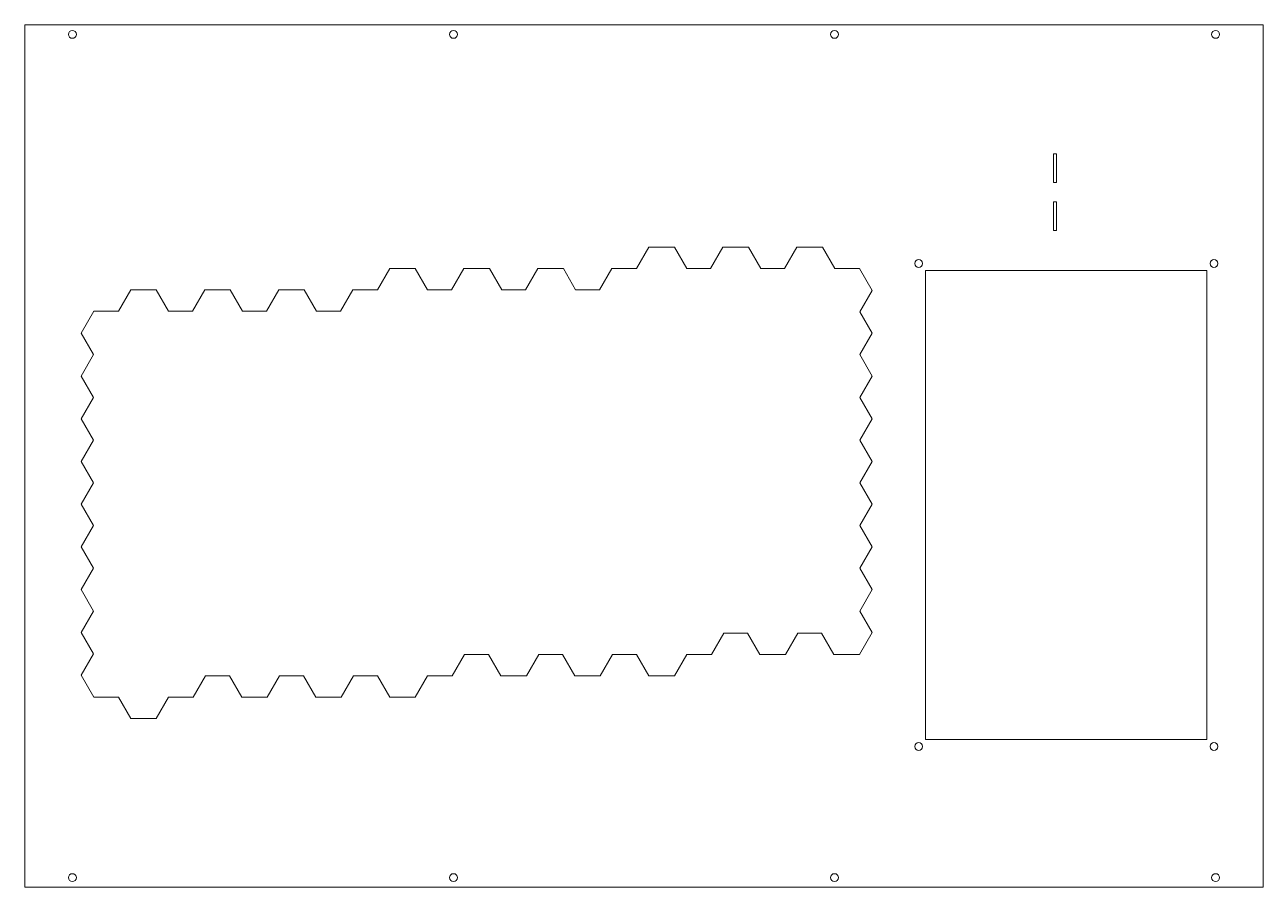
# Model space of a CAD drawing. Header units: inches. Extents: x -13 to 13, y -9.1 to 9.1.
import ezdxf

# ---------------------------------------------------------------- set-up
doc = ezdxf.new("R2010")
doc.units = ezdxf.units.IN
doc.header["$MEASUREMENT"] = 0

msp = doc.modelspace()

# ---------------------------------------------------------------- linework, layer by layer
at = {"color": 7, "linetype": 'Continuous', "lineweight": 15}
for p, q in [((-13, -9.05), (-13, 9.05)), ((-13, 9.05), (13, 9.05)), ((13, 9.05), (13, -9.05)), ((8.6, 6.343), (8.66, 6.343)), ((8.6, 5.743), (8.6, 6.343)), ((8.66, 6.343), (8.66, 5.743)), ((8.66, 5.743), (8.6, 5.743)), ((8.6, 5.336), (8.66, 5.336)), ((8.6, 4.736), (8.6, 5.336)), ((8.66, 5.336), (8.66, 4.736)), ((8.66, 4.736), (8.6, 4.736)), ((-0.158, 3.938), (0.101, 4.386)), ((0.101, 4.386), (0.637, 4.386)), ((0.637, 4.386), (0.896, 3.938)), ((1.396, 3.938), (1.655, 4.386)), ((1.655, 4.386), (2.191, 4.386)), ((2.191, 4.386), (2.45, 3.938)), ((2.95, 3.938), (3.209, 4.386)), ((3.209, 4.386), (3.744, 4.386)), ((3.744, 4.386), (4.003, 3.938)), ((-5.596, 3.489), (-5.337, 3.938)), ((-5.337, 3.938), (-4.801, 3.938)), ((-4.801, 3.938), (-4.542, 3.489)), ((-4.042, 3.489), (-3.783, 3.938)), ((-3.783, 3.938), (-3.247, 3.938)), ((-3.247, 3.938), (-2.988, 3.489)), ((-2.488, 3.489), (-2.229, 3.938)), ((-2.229, 3.938), (-1.693, 3.938)), ((-1.693, 3.938), (-1.435, 3.489)), ((-0.935, 3.489), (-0.676, 3.938)), ((-0.676, 3.938), (-0.158, 3.938)), ((0.896, 3.938), (1.396, 3.938)), ((2.45, 3.938), (2.95, 3.938)), ((4.003, 3.938), (4.521, 3.938)), ((4.521, 3.938), (4.789, 3.474)), ((5.913, 3.893), (11.819, 3.893)), ((5.913, -5.95), (5.913, 3.893)), ((11.819, 3.893), (11.819, -5.95)), ((-11.034, 3.041), (-10.775, 3.489)), ((-10.775, 3.489), (-10.239, 3.489)), ((-10.239, 3.489), (-9.98, 3.041)), ((-9.48, 3.041), (-9.221, 3.489)), ((-9.221, 3.489), (-8.685, 3.489)), ((-8.685, 3.489), (-8.426, 3.041)), ((-7.926, 3.041), (-7.667, 3.489)), ((-7.667, 3.489), (-7.131, 3.489)), ((-7.131, 3.489), (-6.872, 3.041)), ((-6.372, 3.041), (-6.114, 3.489)), ((-6.114, 3.489), (-5.596, 3.489)), ((-4.542, 3.489), (-4.042, 3.489)), ((-2.988, 3.489), (-2.488, 3.489)), ((-1.435, 3.489), (-0.935, 3.489)), ((4.789, 3.474), (4.53, 3.025)), ((-11.819, 2.576), (-11.551, 3.041)), ((-11.551, 3.041), (-11.034, 3.041)), ((-9.98, 3.041), (-9.48, 3.041)), ((-8.426, 3.041), (-7.926, 3.041)), ((-6.872, 3.041), (-6.372, 3.041)), ((4.53, 3.025), (4.789, 2.576)), ((-11.56, 2.128), (-11.819, 2.576)), ((4.789, 2.576), (4.53, 2.128)), ((-11.819, 1.679), (-11.56, 2.128)), ((4.53, 2.128), (4.789, 1.679)), ((-11.56, 1.231), (-11.819, 1.679)), ((4.789, 1.679), (4.53, 1.231)), ((-11.819, 0.782), (-11.56, 1.231)), ((4.53, 1.231), (4.789, 0.782)), ((-11.56, 0.334), (-11.819, 0.782)), ((4.789, 0.782), (4.53, 0.334)), ((-11.819, -0.115), (-11.56, 0.334)), ((4.53, 0.334), (4.789, -0.115)), ((-11.56, -0.563), (-11.819, -0.115)), ((4.789, -0.115), (4.53, -0.563)), ((-11.819, -1.012), (-11.56, -0.563)), ((4.53, -0.563), (4.789, -1.012)), ((-11.56, -1.46), (-11.819, -1.012)), ((4.789, -1.012), (4.53, -1.46)), ((-11.819, -1.909), (-11.56, -1.46)), ((4.53, -1.46), (4.789, -1.909)), ((-11.56, -2.357), (-11.819, -1.909)), ((4.789, -1.909), (4.53, -2.357)), ((-11.819, -2.805), (-11.56, -2.357)), ((4.53, -2.357), (4.789, -2.805)), ((-11.56, -3.254), (-11.819, -2.805)), ((4.789, -2.805), (4.53, -3.254)), ((-11.819, -3.703), (-11.56, -3.254)), ((4.53, -3.254), (4.789, -3.703)), ((-11.56, -4.151), (-11.819, -3.703)), ((1.673, -3.718), (1.414, -4.167)), ((2.173, -3.718), (1.673, -3.718)), ((2.432, -4.167), (2.173, -3.718)), ((3.227, -3.718), (2.968, -4.167)), ((3.727, -3.718), (3.227, -3.718)), ((3.986, -4.167), (3.727, -3.718)), ((4.789, -3.703), (4.521, -4.167)), ((-11.819, -4.599), (-11.56, -4.151)), ((-3.765, -4.167), (-4.024, -4.615)), ((-3.265, -4.167), (-3.765, -4.167)), ((-3.006, -4.615), (-3.265, -4.167)), ((-2.211, -4.167), (-2.47, -4.615)), ((-1.711, -4.167), (-2.211, -4.167)), ((-1.452, -4.615), (-1.711, -4.167)), ((-0.658, -4.167), (-0.917, -4.615)), ((-0.158, -4.167), (-0.658, -4.167)), ((0.101, -4.615), (-0.158, -4.167)), ((0.896, -4.167), (0.637, -4.615)), ((1.414, -4.167), (0.896, -4.167)), ((2.968, -4.167), (2.432, -4.167)), ((4.521, -4.167), (3.986, -4.167)), ((-11.551, -5.064), (-11.819, -4.599)), ((-9.203, -4.615), (-9.462, -5.064)), ((-8.703, -4.615), (-9.203, -4.615)), ((-8.444, -5.064), (-8.703, -4.615)), ((-7.649, -4.615), (-7.908, -5.064)), ((-7.149, -4.615), (-7.649, -4.615)), ((-6.89, -5.064), (-7.149, -4.615)), ((-6.096, -4.615), (-6.355, -5.064)), ((-5.596, -4.615), (-6.096, -4.615)), ((-5.337, -5.064), (-5.596, -4.615)), ((-4.542, -4.615), (-4.801, -5.064)), ((-4.024, -4.615), (-4.542, -4.615)), ((-2.47, -4.615), (-3.006, -4.615)), ((-0.917, -4.615), (-1.452, -4.615)), ((0.637, -4.615), (0.101, -4.615)), ((-11.034, -5.064), (-11.551, -5.064)), ((-10.775, -5.512), (-11.034, -5.064)), ((-9.98, -5.064), (-10.239, -5.512)), ((-9.462, -5.064), (-9.98, -5.064)), ((-7.908, -5.064), (-8.444, -5.064)), ((-6.355, -5.064), (-6.89, -5.064)), ((-4.801, -5.064), (-5.337, -5.064)), ((-10.239, -5.512), (-10.775, -5.512)), ((11.819, -5.95), (5.913, -5.95)), ((13, -9.05), (-13, -9.05))]:
    msp.add_line(p, q, dxfattribs=at)
for centre in [(-12, 8.849), (-4, 8.849), (4, 8.849), (12, 8.849), (5.766, 4.04), (11.966, 4.04), (5.766, -6.097), (11.966, -6.097), (-12, -8.849), (-4, -8.849), (4, -8.849), (12, -8.849)]:
    msp.add_circle(centre, 0.083, dxfattribs=at)

doc.saveas('drawing.dxf')
